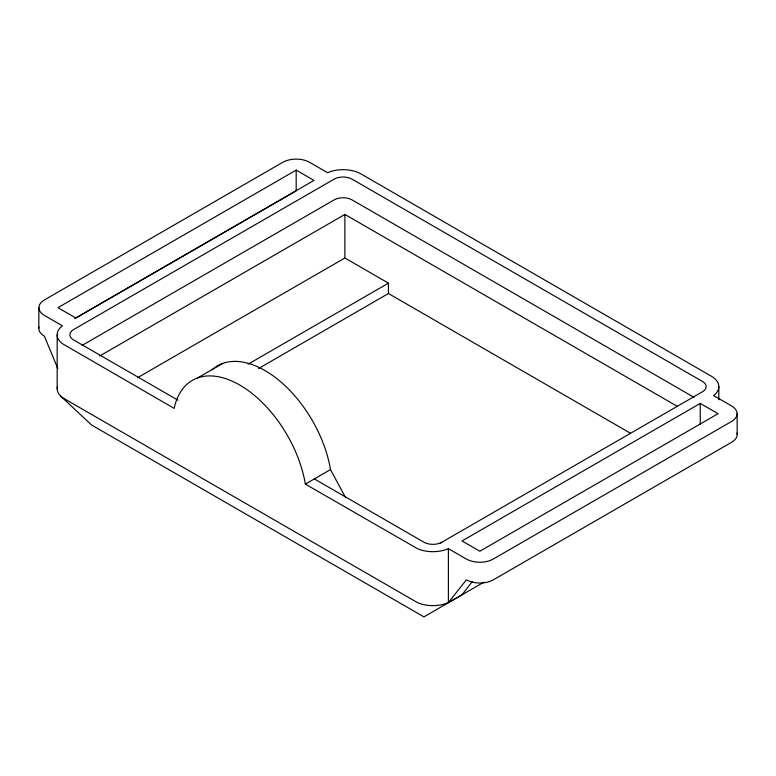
<?xml version="1.0" encoding="UTF-8"?>
<svg xmlns="http://www.w3.org/2000/svg" width="776" height="776" viewBox="0 0 776 776"><rect width="100%" height="100%" fill="white"/><g stroke="black" fill="none" stroke-linecap="round" stroke-linejoin="round"><path stroke-width="1.16" d="M296.18 170.119L57.928 307.665L75.747 317.956L313.989 180.401L296.18 170.119L296.18 190.867L74.729 318.723M38.8 328.374L38.878 307.665M472.371 581.515L461.933 594.852L448.382 602.593A25.404 14.666 0 0 1 417.449 602.593L62.419 397.622A25.404 14.666 0 0 1 57.395 386.778M81.965 345.475L334.107 199.907A12.707 7.333 0 0 1 352.071 199.907L694.006 397.331M99.794 355.932L344.884 214.428L677.254 406.323M137.507 377.728L344.884 257.991L388.446 283.153L388.446 293.522L630.277 433.144M197.628 377.931L222.78 363.41M248.097 364.177L388.446 283.153M258.573 368.503L388.446 293.522M305.356 484.117L417.449 548.651A25.404 14.666 0 0 0 448.382 548.651L466.347 559.021A19.051 11 0 0 0 493.293 559.021L731.545 421.475A19.051 11 0 0 0 731.545 405.916L713.58 395.547A25.404 14.666 0 0 0 711.388 376.244L361.053 173.979A25.404 14.666 0 0 0 327.618 172.709L309.653 162.339A19.051 11 0 0 0 282.707 162.339L44.455 299.895A19.051 11 0 0 0 44.455 315.444L62.419 325.823A25.404 14.666 0 0 0 62.419 343.681L174.202 408.399A94.847 54.757 60 0 1 239.784 385.051A94.847 54.757 60 0 1 305.356 484.117L330.508 469.596A94.847 54.757 60 0 0 280 381.21A94.847 54.757 60 0 0 212.139 369.735M439.497 543.588L702.406 391.802A12.707 7.333 0 0 0 702.406 381.423L352.071 179.159A12.707 7.333 0 0 0 334.107 179.159L73.594 329.567A12.707 7.333 0 0 0 73.594 339.936L177.976 400.193M700.253 403.413L462.011 540.959L479.82 551.241L718.072 413.695L700.253 403.413L700.253 424.152M483.972 582.126L423.929 616.881L91.568 424.996L60.577 396.022M314.338 478.928L423.929 542.201A12.707 7.333 0 0 0 441.893 542.201M330.508 469.596L345.562 497.6M57.802 368.581L44.377 336.154A19.051 11 0 0 1 38.965 326.938M737.122 413.695L737.2 434.482M448.382 548.651L448.382 602.593L466.425 579.817A19.051 11 0 0 0 493.371 579.817L731.622 442.262A19.051 11 0 0 0 737.035 433.047M718.828 386.613L718.828 399.795M344.884 214.428L344.884 257.991M57.172 334.747L57.172 388.689"/></g></svg>
